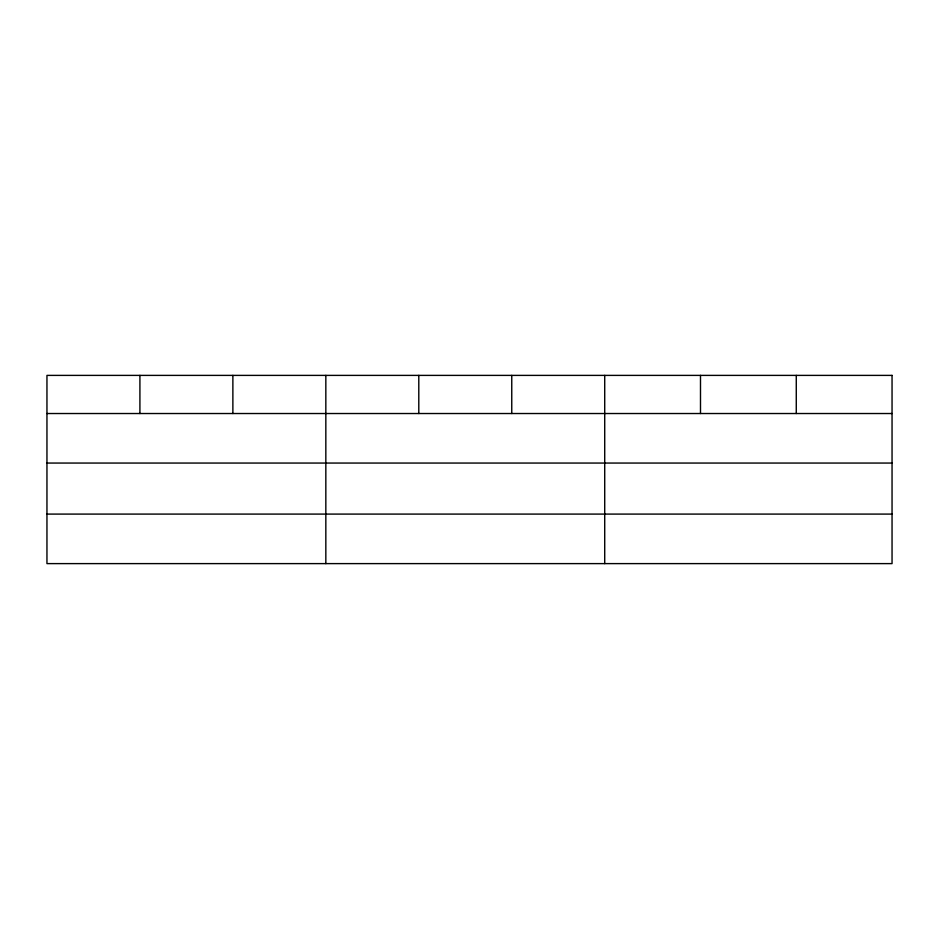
<?xml version="1.0" encoding="UTF-8"?>
<svg xmlns="http://www.w3.org/2000/svg" width="939" height="939" viewBox="0 0 939 939"><rect width="100%" height="100%" fill="white"/><g stroke="black" fill="none" stroke-linecap="round" stroke-linejoin="round"><path stroke-width="1.41" d="M46.95 413.524L892.05 413.524M46.95 463.056L892.05 463.056M46.95 514.091L892.05 514.091M796.272 375.389L796.272 413.524M700.494 375.389L700.494 413.524M604.716 375.389L604.716 563.611M511.755 375.389L511.755 413.524M418.794 375.389L418.794 413.524M325.833 375.389L325.833 563.611M232.872 375.389L232.872 413.524M139.911 375.389L139.911 413.524M892.05 375.389L46.95 375.389L46.95 563.611L892.05 563.611L892.05 375.389"/></g></svg>
